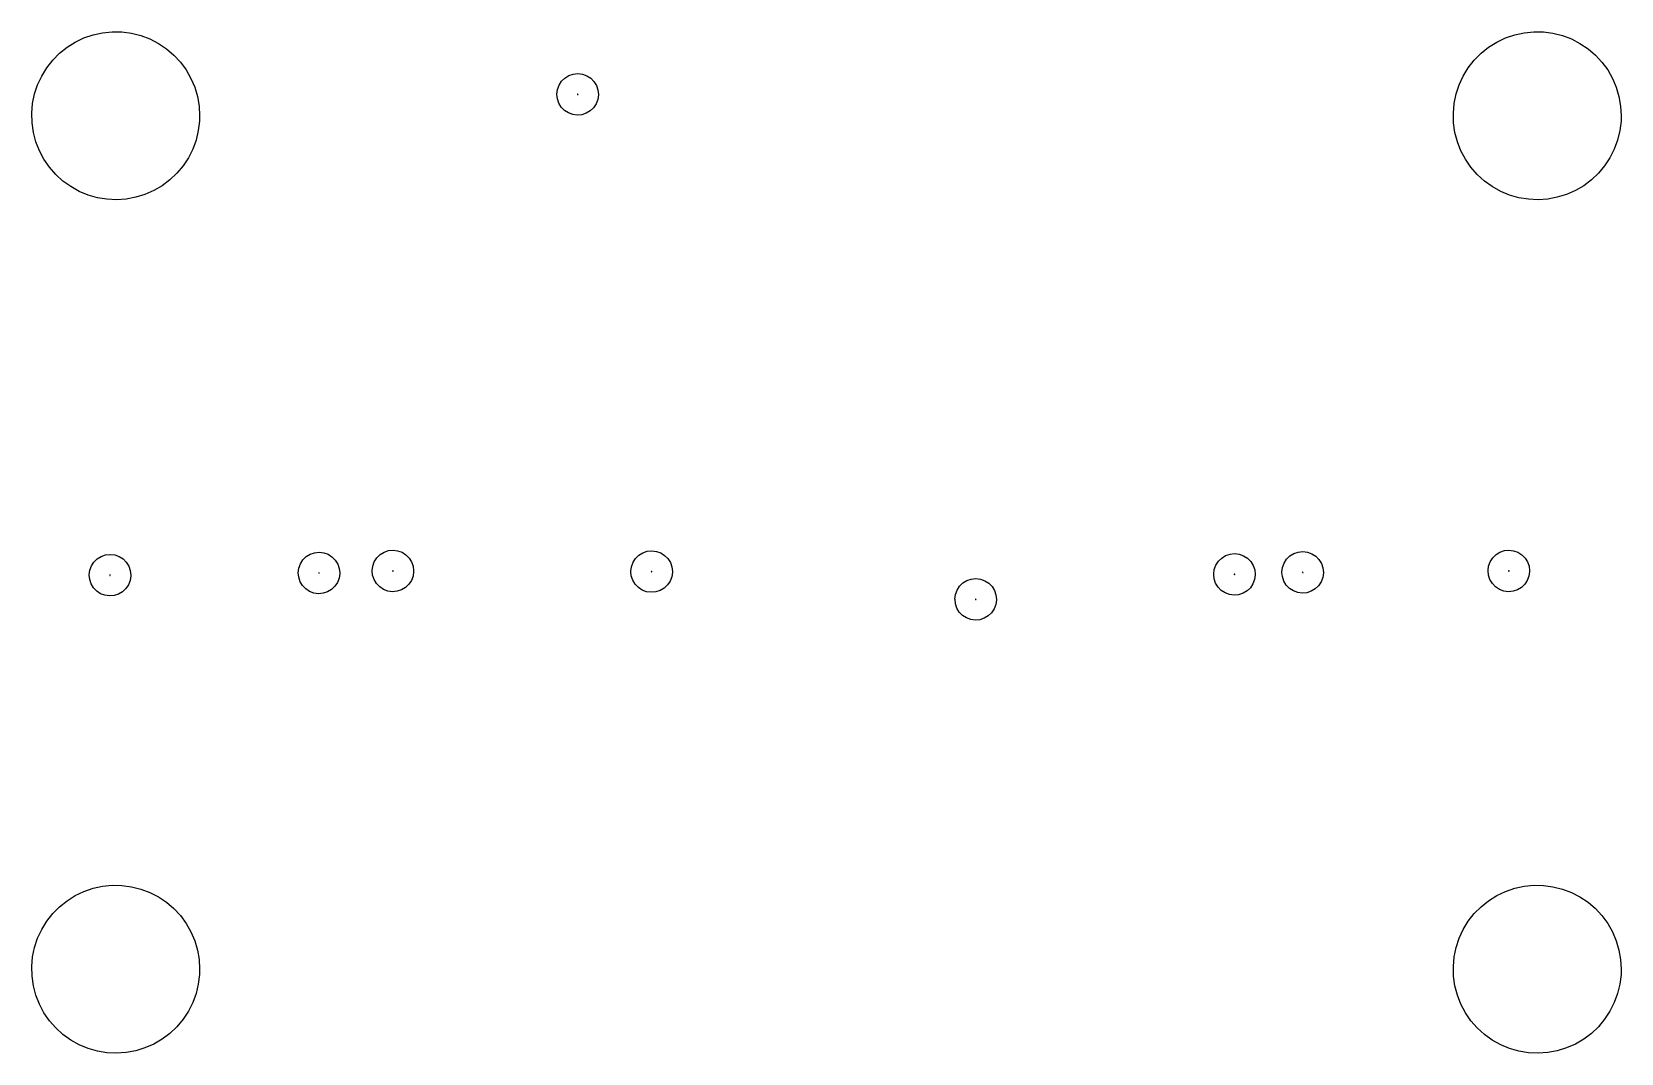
# Model space of a CAD drawing. Extents: x 0.29 to 2.53, y 0.33 to 1.77.
import ezdxf

# ---------------------------------------------------------------- set-up
doc = ezdxf.new("R2010")
doc.units = 0
doc.header["$MEASUREMENT"] = 0
doc.layers.add('BLACK', color=7, linetype='CONTINUOUS')

msp = doc.modelspace()

# ---------------------------------------------------------------- linework, layer by layer
at = {"layer": 'BLACK', "linetype": 'CONTINUOUS'}
for p, q in [((0.378238, 1.76376), (0.391524, 1.76666)), ((0.391524, 1.76666), (0.405054, 1.76801)), ((0.405054, 1.76801), (0.41865, 1.76779)), ((0.41865, 1.76779), (0.432132, 1.76602)), ((2.37824, 1.76376), (2.39152, 1.76666)), ((2.39152, 1.76666), (2.40505, 1.76801)), ((2.40505, 1.76801), (2.41865, 1.76779)), ((2.41865, 1.76779), (2.43213, 1.76602)), ((0.330969, 1.73777), (0.341581, 1.74627)), ((0.341581, 1.74627), (0.3531, 1.7535)), ((0.3531, 1.7535), (0.365373, 1.75935)), ((0.365373, 1.75935), (0.378238, 1.76376)), ((0.432132, 1.76602), (0.44532, 1.76271)), ((0.44532, 1.76271), (0.45804, 1.7579)), ((0.45804, 1.7579), (0.470123, 1.75166)), ((0.470123, 1.75166), (0.481409, 1.74408)), ((2.33097, 1.73777), (2.34158, 1.74627)), ((2.34158, 1.74627), (2.3531, 1.7535)), ((2.3531, 1.7535), (2.36537, 1.75935)), ((2.36537, 1.75935), (2.37824, 1.76376)), ((2.43213, 1.76602), (2.44532, 1.76271)), ((2.44532, 1.76271), (2.45804, 1.7579)), ((2.45804, 1.7579), (2.47012, 1.75166)), ((2.47012, 1.75166), (2.48141, 1.74408)), ((0.313014, 1.71741), (0.321404, 1.72811)), ((0.321404, 1.72811), (0.330969, 1.73777)), ((0.481409, 1.74408), (0.491749, 1.73525)), ((0.491749, 1.73525), (0.501006, 1.72529)), ((0.501006, 1.72529), (0.509056, 1.71433)), ((2.31301, 1.71741), (2.3214, 1.72811)), ((2.3214, 1.72811), (2.33097, 1.73777)), ((2.48141, 1.74408), (2.49175, 1.73525)), ((2.49175, 1.73525), (2.50101, 1.72529)), ((2.50101, 1.72529), (2.50906, 1.71433)), ((0.300184, 1.69348), (0.305909, 1.70581)), ((0.305909, 1.70581), (0.313014, 1.71741)), ((0.509056, 1.71433), (0.515793, 1.70252)), ((0.515793, 1.70252), (0.521128, 1.69001)), ((1.03737, 1.69846), (1.04202, 1.70301)), ((1.04202, 1.70301), (1.04757, 1.70642)), ((1.04757, 1.70642), (1.05373, 1.70852)), ((1.05373, 1.70852), (1.0602, 1.7092)), ((1.0602, 1.7092), (1.06667, 1.70843)), ((1.06667, 1.70843), (1.0728, 1.70624)), ((1.0728, 1.70624), (1.0783, 1.70276)), ((1.0783, 1.70276), (1.08288, 1.69814)), ((2.30018, 1.69348), (2.30591, 1.70581)), ((2.30591, 1.70581), (2.31301, 1.71741)), ((2.50906, 1.71433), (2.51579, 1.70252)), ((2.51579, 1.70252), (2.52113, 1.69001)), ((0.293157, 1.66725), (0.295914, 1.68057)), ((0.295914, 1.68057), (0.300184, 1.69348)), ((0.521128, 1.69001), (0.52499, 1.67697)), ((1.0308, 1.68041), (1.03162, 1.68687)), ((1.03084, 1.68), (1.0308, 1.68041)), ((1.03144, 1.67393), (1.03084, 1.68)), ((1.03162, 1.68687), (1.03385, 1.69298)), ((1.03385, 1.69298), (1.03737, 1.69846)), ((1.05969, 1.68031), (1.05957, 1.68)), ((1.05957, 1.68), (1.05969, 1.67969)), ((1.06, 1.68043), (1.05969, 1.68031)), ((1.05969, 1.67969), (1.06, 1.67957)), ((1.06031, 1.68031), (1.06, 1.68043)), ((1.06, 1.67957), (1.06031, 1.67969)), ((1.06043, 1.68), (1.06031, 1.68031)), ((1.06031, 1.67969), (1.06043, 1.68)), ((1.08288, 1.69814), (1.08633, 1.69262)), ((1.08633, 1.69262), (1.08847, 1.68647)), ((1.08919, 1.67918), (1.08828, 1.67274)), ((1.08847, 1.68647), (1.0892, 1.68)), ((1.0892, 1.68), (1.08919, 1.67918)), ((2.29316, 1.66725), (2.29591, 1.68057)), ((2.29591, 1.68057), (2.30018, 1.69348)), ((2.52113, 1.69001), (2.52499, 1.67697)), ((0.291948, 1.65371), (0.293157, 1.66725)), ((0.52499, 1.67697), (0.527327, 1.66358)), ((0.527327, 1.66358), (0.52811, 1.65)), ((1.03349, 1.66775), (1.03144, 1.67393)), ((1.03687, 1.66218), (1.03349, 1.66775)), ((1.04139, 1.6575), (1.03687, 1.66218)), ((1.04683, 1.65394), (1.04139, 1.6575)), ((1.07765, 1.65674), (1.07206, 1.65341)), ((1.08237, 1.66123), (1.07765, 1.65674)), ((1.08597, 1.66665), (1.08237, 1.66123)), ((1.08828, 1.67274), (1.08597, 1.66665)), ((2.29195, 1.65371), (2.29316, 1.66725)), ((2.52499, 1.67697), (2.52733, 1.66358)), ((2.52733, 1.66358), (2.52811, 1.65)), ((0.292304, 1.64012), (0.291948, 1.65371)), ((0.29422, 1.62665), (0.292304, 1.64012)), ((0.527877, 1.64258), (0.526244, 1.62908)), ((0.52811, 1.65), (0.527877, 1.64258)), ((1.05294, 1.65167), (1.04683, 1.65394)), ((1.05939, 1.65081), (1.05294, 1.65167)), ((1.06587, 1.6514), (1.05939, 1.65081)), ((1.07206, 1.65341), (1.06587, 1.6514)), ((2.2923, 1.64012), (2.29195, 1.65371)), ((2.29422, 1.62665), (2.2923, 1.64012)), ((2.52788, 1.64258), (2.52624, 1.62908)), ((2.52811, 1.65), (2.52788, 1.64258)), ((0.29767, 1.6135), (0.29422, 1.62665)), ((0.30261, 1.60083), (0.29767, 1.6135)), ((0.523069, 1.61586), (0.518396, 1.60309)), ((0.526244, 1.62908), (0.523069, 1.61586)), ((2.29767, 1.6135), (2.29422, 1.62665)), ((2.30261, 1.60083), (2.29767, 1.6135)), ((2.52307, 1.61586), (2.5184, 1.60309)), ((2.52624, 1.62908), (2.52307, 1.61586)), ((0.308973, 1.58882), (0.30261, 1.60083)), ((0.316675, 1.57761), (0.308973, 1.58882)), ((0.512286, 1.59094), (0.504821, 1.57958)), ((0.518396, 1.60309), (0.512286, 1.59094)), ((2.30897, 1.58882), (2.30261, 1.60083)), ((2.31667, 1.57761), (2.30897, 1.58882)), ((2.51229, 1.59094), (2.50482, 1.57958)), ((2.5184, 1.60309), (2.51229, 1.59094)), ((0.325613, 1.56736), (0.316675, 1.57761)), ((0.335671, 1.55821), (0.325613, 1.56736)), ((0.496099, 1.56915), (0.486235, 1.55979)), ((0.504821, 1.57958), (0.496099, 1.56915)), ((2.32561, 1.56736), (2.31667, 1.57761)), ((2.33567, 1.55821), (2.32561, 1.56736)), ((2.4961, 1.56915), (2.48624, 1.55979)), ((2.50482, 1.57958), (2.4961, 1.56915)), ((0.346713, 1.55028), (0.335671, 1.55821)), ((0.358595, 1.54366), (0.346713, 1.55028)), ((0.371157, 1.53846), (0.358595, 1.54366)), ((0.463621, 1.54476), (0.45117, 1.5393)), ((0.475361, 1.55162), (0.463621, 1.54476)), ((0.486235, 1.55979), (0.475361, 1.55162)), ((2.34671, 1.55028), (2.33567, 1.55821)), ((2.35859, 1.54366), (2.34671, 1.55028)), ((2.37116, 1.53846), (2.35859, 1.54366)), ((2.46362, 1.54476), (2.45117, 1.5393)), ((2.47536, 1.55162), (2.46362, 1.54476)), ((2.48624, 1.55979), (2.47536, 1.55162)), ((0.384235, 1.53473), (0.371157, 1.53846)), ((0.397654, 1.53254), (0.384235, 1.53473)), ((0.411237, 1.5319), (0.397654, 1.53254)), ((0.424803, 1.53282), (0.411237, 1.5319)), ((0.438173, 1.5353), (0.424803, 1.53282)), ((0.45117, 1.5393), (0.438173, 1.5353)), ((2.38424, 1.53473), (2.37116, 1.53846)), ((2.39765, 1.53254), (2.38424, 1.53473)), ((2.41124, 1.5319), (2.39765, 1.53254)), ((2.4248, 1.53282), (2.41124, 1.5319)), ((2.43817, 1.5353), (2.4248, 1.53282)), ((2.45117, 1.5393), (2.43817, 1.5353)), ((0.384023, 1.02701), (0.389567, 1.03042)), ((0.389567, 1.03042), (0.39573, 1.03252)), ((0.39573, 1.03252), (0.402204, 1.0332)), ((0.402204, 1.0332), (0.408668, 1.03243)), ((0.408668, 1.03243), (0.4148, 1.03024)), ((0.4148, 1.03024), (0.420297, 1.02676)), ((0.673372, 1.02556), (0.678023, 1.03011)), ((0.678023, 1.03011), (0.683567, 1.03352)), ((0.683567, 1.03352), (0.68973, 1.03562)), ((0.68973, 1.03562), (0.696204, 1.0363)), ((0.696204, 1.0363), (0.702668, 1.03553)), ((0.702668, 1.03553), (0.7088, 1.03334)), ((0.7088, 1.03334), (0.714297, 1.02986)), ((0.714297, 1.02986), (0.718884, 1.02524)), ((0.777372, 1.02846), (0.782023, 1.03301)), ((0.782023, 1.03301), (0.787567, 1.03642)), ((0.787567, 1.03642), (0.79373, 1.03852)), ((0.79373, 1.03852), (0.800204, 1.0392)), ((0.800204, 1.0392), (0.806668, 1.03843)), ((0.806668, 1.03843), (0.8128, 1.03624)), ((0.8128, 1.03624), (0.818297, 1.03276)), ((0.818297, 1.03276), (0.822884, 1.02814)), ((1.14137, 1.02756), (1.14602, 1.03211)), ((1.14602, 1.03211), (1.15157, 1.03552)), ((1.15157, 1.03552), (1.15773, 1.03762)), ((1.15773, 1.03762), (1.1642, 1.0383)), ((1.1642, 1.0383), (1.17067, 1.03753)), ((1.17067, 1.03753), (1.1768, 1.03534)), ((1.1768, 1.03534), (1.1823, 1.03186)), ((1.1823, 1.03186), (1.18688, 1.02724)), ((1.96602, 1.02811), (1.97157, 1.03152)), ((1.97157, 1.03152), (1.97773, 1.03362)), ((1.97773, 1.03362), (1.9842, 1.0343)), ((1.9842, 1.0343), (1.99067, 1.03353)), ((1.99067, 1.03353), (1.9968, 1.03134)), ((1.9968, 1.03134), (2.0023, 1.02786)), ((2.05737, 1.02646), (2.06202, 1.03101)), ((2.06202, 1.03101), (2.06757, 1.03442)), ((2.06757, 1.03442), (2.07373, 1.03652)), ((2.07373, 1.03652), (2.0802, 1.0372)), ((2.0802, 1.0372), (2.08667, 1.03643)), ((2.08667, 1.03643), (2.0928, 1.03424)), ((2.0928, 1.03424), (2.0983, 1.03076)), ((2.0983, 1.03076), (2.10288, 1.02614)), ((2.34737, 1.02846), (2.35202, 1.03301)), ((2.35202, 1.03301), (2.35757, 1.03642)), ((2.35757, 1.03642), (2.36373, 1.03852)), ((2.36373, 1.03852), (2.3702, 1.0392)), ((2.3702, 1.0392), (2.37667, 1.03843)), ((2.37667, 1.03843), (2.3828, 1.03624)), ((2.3828, 1.03624), (2.3883, 1.03276)), ((2.3883, 1.03276), (2.39288, 1.02814)), ((0.372803, 1.00441), (0.373619, 1.01087)), ((0.373619, 1.01087), (0.375845, 1.01698)), ((0.375845, 1.01698), (0.379372, 1.02246)), ((0.379372, 1.02246), (0.384023, 1.02701)), ((0.420297, 1.02676), (0.424884, 1.02214)), ((0.424884, 1.02214), (0.428334, 1.01662)), ((0.428334, 1.01662), (0.430474, 1.01047)), ((0.430474, 1.01047), (0.4312, 1.004)), ((0.666803, 1.00751), (0.667619, 1.01397)), ((0.666843, 1.0071), (0.666803, 1.00751)), ((0.667438, 1.00103), (0.666843, 1.0071)), ((0.667619, 1.01397), (0.669845, 1.02008)), ((0.669845, 1.02008), (0.673372, 1.02556)), ((0.695694, 1.00741), (0.695567, 1.0071)), ((0.695567, 1.0071), (0.695694, 1.00679)), ((0.696, 1.00753), (0.695694, 1.00741)), ((0.695694, 1.00679), (0.696, 1.00667)), ((0.696306, 1.00741), (0.696, 1.00753)), ((0.696, 1.00667), (0.696306, 1.00679)), ((0.696433, 1.0071), (0.696306, 1.00741)), ((0.696306, 1.00679), (0.696433, 1.0071)), ((0.718884, 1.02524), (0.722334, 1.01972)), ((0.722334, 1.01972), (0.724474, 1.01357)), ((0.725189, 1.00628), (0.724283, 0.999838)), ((0.724474, 1.01357), (0.7252, 1.0071)), ((0.7252, 1.0071), (0.725189, 1.00628)), ((0.770803, 1.01041), (0.771619, 1.01687)), ((0.770843, 1.01), (0.770803, 1.01041)), ((0.771438, 1.00393), (0.770843, 1.01)), ((0.771619, 1.01687), (0.773845, 1.02298)), ((0.773845, 1.02298), (0.777372, 1.02846)), ((0.799694, 1.01031), (0.799567, 1.01)), ((0.799567, 1.01), (0.799694, 1.00969)), ((0.8, 1.01043), (0.799694, 1.01031)), ((0.799694, 1.00969), (0.8, 1.00957)), ((0.800306, 1.01031), (0.8, 1.01043)), ((0.8, 1.00957), (0.800306, 1.00969)), ((0.800433, 1.01), (0.800306, 1.01031)), ((0.800306, 1.00969), (0.800433, 1.01)), ((0.822884, 1.02814), (0.826334, 1.02262)), ((0.826334, 1.02262), (0.828474, 1.01647)), ((0.829189, 1.00918), (0.828283, 1.00274)), ((0.828474, 1.01647), (0.8292, 1.01)), ((0.8292, 1.01), (0.829189, 1.00918)), ((1.1348, 1.00951), (1.13562, 1.01597)), ((1.13484, 1.0091), (1.1348, 1.00951)), ((1.13544, 1.00303), (1.13484, 1.0091)), ((1.13562, 1.01597), (1.13785, 1.02208)), ((1.13785, 1.02208), (1.14137, 1.02756)), ((1.16369, 1.00941), (1.16357, 1.0091)), ((1.16357, 1.0091), (1.16369, 1.00879)), ((1.164, 1.00953), (1.16369, 1.00941)), ((1.16369, 1.00879), (1.164, 1.00867)), ((1.16431, 1.00941), (1.164, 1.00953)), ((1.164, 1.00867), (1.16431, 1.00879)), ((1.16443, 1.0091), (1.16431, 1.00941)), ((1.16431, 1.00879), (1.16443, 1.0091)), ((1.18688, 1.02724), (1.19033, 1.02172)), ((1.19033, 1.02172), (1.19247, 1.01557)), ((1.19319, 1.00828), (1.19228, 1.00184)), ((1.19247, 1.01557), (1.1932, 1.0091)), ((1.1932, 1.0091), (1.19319, 1.00828)), ((1.9548, 1.00551), (1.95562, 1.01197)), ((1.95562, 1.01197), (1.95785, 1.01808)), ((1.95785, 1.01808), (1.96137, 1.02356)), ((1.96137, 1.02356), (1.96602, 1.02811)), ((2.0023, 1.02786), (2.00688, 1.02324)), ((2.00688, 1.02324), (2.01033, 1.01772)), ((2.01033, 1.01772), (2.01247, 1.01157)), ((2.01247, 1.01157), (2.0132, 1.0051)), ((2.0508, 1.00841), (2.05162, 1.01487)), ((2.05084, 1.008), (2.0508, 1.00841)), ((2.05144, 1.00193), (2.05084, 1.008)), ((2.05162, 1.01487), (2.05385, 1.02098)), ((2.05385, 1.02098), (2.05737, 1.02646)), ((2.07969, 1.00831), (2.07957, 1.008)), ((2.07957, 1.008), (2.07969, 1.00769)), ((2.08, 1.00843), (2.07969, 1.00831)), ((2.07969, 1.00769), (2.08, 1.00757)), ((2.08031, 1.00831), (2.08, 1.00843)), ((2.08, 1.00757), (2.08031, 1.00769)), ((2.08043, 1.008), (2.08031, 1.00831)), ((2.08031, 1.00769), (2.08043, 1.008)), ((2.10288, 1.02614), (2.10633, 1.02062)), ((2.10633, 1.02062), (2.10847, 1.01447)), ((2.10919, 1.00718), (2.10828, 1.00074)), ((2.10847, 1.01447), (2.1092, 1.008)), ((2.1092, 1.008), (2.10919, 1.00718)), ((2.3408, 1.01041), (2.34162, 1.01687)), ((2.34084, 1.01), (2.3408, 1.01041)), ((2.34144, 1.00393), (2.34084, 1.01)), ((2.34162, 1.01687), (2.34385, 1.02298)), ((2.34385, 1.02298), (2.34737, 1.02846)), ((2.36969, 1.01031), (2.36957, 1.01)), ((2.36957, 1.01), (2.36969, 1.00969)), ((2.37, 1.01043), (2.36969, 1.01031)), ((2.36969, 1.00969), (2.37, 1.00957)), ((2.37031, 1.01031), (2.37, 1.01043)), ((2.37, 1.00957), (2.37031, 1.00969)), ((2.37043, 1.01), (2.37031, 1.01031)), ((2.37031, 1.00969), (2.37043, 1.01)), ((2.39288, 1.02814), (2.39633, 1.02262)), ((2.39633, 1.02262), (2.39847, 1.01647)), ((2.39919, 1.00918), (2.39828, 1.00274)), ((2.39847, 1.01647), (2.3992, 1.01)), ((2.3992, 1.01), (2.39919, 1.00918)), ((0.372843, 1.004), (0.372803, 1.00441)), ((0.373438, 0.997929), (0.372843, 1.004)), ((0.375493, 0.991752), (0.373438, 0.997929)), ((0.378865, 0.986184), (0.375493, 0.991752)), ((0.383387, 0.981501), (0.378865, 0.986184)), ((0.401694, 1.00431), (0.401567, 1.004)), ((0.401567, 1.004), (0.401694, 1.00369)), ((0.402, 1.00443), (0.401694, 1.00431)), ((0.401694, 1.00369), (0.402, 1.00357)), ((0.402306, 1.00431), (0.402, 1.00443)), ((0.402, 1.00357), (0.402306, 1.00369)), ((0.402433, 1.004), (0.402306, 1.00431)), ((0.402306, 1.00369), (0.402433, 1.004)), ((0.424369, 0.985231), (0.419654, 0.980741)), ((0.427971, 0.990653), (0.424369, 0.985231)), ((0.430283, 0.996738), (0.427971, 0.990653)), ((0.431189, 1.00318), (0.430283, 0.996738)), ((0.4312, 1.004), (0.431189, 1.00318)), ((0.669493, 0.994852), (0.667438, 1.00103)), ((0.672865, 0.989284), (0.669493, 0.994852)), ((0.677387, 0.984601), (0.672865, 0.989284)), ((0.682834, 0.981036), (0.677387, 0.984601)), ((0.718369, 0.988331), (0.713654, 0.983841)), ((0.721971, 0.993753), (0.718369, 0.988331)), ((0.724283, 0.999838), (0.721971, 0.993753)), ((0.773493, 0.997752), (0.771438, 1.00393)), ((0.776865, 0.992184), (0.773493, 0.997752)), ((0.781387, 0.987501), (0.776865, 0.992184)), ((0.786834, 0.983936), (0.781387, 0.987501)), ((0.792936, 0.981667), (0.786834, 0.983936)), ((0.817654, 0.986741), (0.812063, 0.983408)), ((0.822369, 0.991231), (0.817654, 0.986741)), ((0.825971, 0.996653), (0.822369, 0.991231)), ((0.828283, 1.00274), (0.825971, 0.996653)), ((1.13749, 0.996852), (1.13544, 1.00303)), ((1.14087, 0.991284), (1.13749, 0.996852)), ((1.14539, 0.986601), (1.14087, 0.991284)), ((1.15083, 0.983036), (1.14539, 0.986601)), ((1.18165, 0.985841), (1.17606, 0.982508)), ((1.18637, 0.990331), (1.18165, 0.985841)), ((1.18997, 0.995753), (1.18637, 0.990331)), ((1.19228, 1.00184), (1.18997, 0.995753)), ((1.59385, 0.982983), (1.59737, 0.988455)), ((1.59737, 0.988455), (1.60202, 0.99301)), ((1.60202, 0.99301), (1.60757, 0.996421)), ((1.60757, 0.996421), (1.61373, 0.998519)), ((1.61373, 0.998519), (1.6202, 0.999199)), ((1.6202, 0.999199), (1.62667, 0.998429)), ((1.62667, 0.998429), (1.6328, 0.996245)), ((1.6328, 0.996245), (1.6383, 0.992757)), ((1.6383, 0.992757), (1.64288, 0.988138)), ((1.64288, 0.988138), (1.64633, 0.982617)), ((1.95484, 1.0051), (1.9548, 1.00551)), ((1.95544, 0.999029), (1.95484, 1.0051)), ((1.95749, 0.992852), (1.95544, 0.999029)), ((1.96087, 0.987284), (1.95749, 0.992852)), ((1.96539, 0.982601), (1.96087, 0.987284)), ((1.98369, 1.00541), (1.98357, 1.0051)), ((1.98357, 1.0051), (1.98369, 1.00479)), ((1.984, 1.00553), (1.98369, 1.00541)), ((1.98369, 1.00479), (1.984, 1.00467)), ((1.98431, 1.00541), (1.984, 1.00553)), ((1.984, 1.00467), (1.98431, 1.00479)), ((1.98443, 1.0051), (1.98431, 1.00541)), ((1.98431, 1.00479), (1.98443, 1.0051)), ((2.00637, 0.986331), (2.00165, 0.981841)), ((2.00997, 0.991753), (2.00637, 0.986331)), ((2.01228, 0.997838), (2.00997, 0.991753)), ((2.01319, 1.00428), (2.01228, 0.997838)), ((2.0132, 1.0051), (2.01319, 1.00428)), ((2.05349, 0.995752), (2.05144, 1.00193)), ((2.05687, 0.990184), (2.05349, 0.995752)), ((2.06139, 0.985501), (2.05687, 0.990184)), ((2.06683, 0.981936), (2.06139, 0.985501)), ((2.09765, 0.984741), (2.09206, 0.981408)), ((2.10237, 0.989231), (2.09765, 0.984741)), ((2.10597, 0.994653), (2.10237, 0.989231)), ((2.10828, 1.00074), (2.10597, 0.994653)), ((2.34349, 0.997752), (2.34144, 1.00393)), ((2.34687, 0.992184), (2.34349, 0.997752)), ((2.35139, 0.987501), (2.34687, 0.992184)), ((2.35683, 0.983936), (2.35139, 0.987501)), ((2.36294, 0.981667), (2.35683, 0.983936)), ((2.38765, 0.986741), (2.38206, 0.983408)), ((2.39237, 0.991231), (2.38765, 0.986741)), ((2.39597, 0.996653), (2.39237, 0.991231)), ((2.39828, 1.00274), (2.39597, 0.996653)), ((0.388834, 0.977936), (0.383387, 0.981501)), ((0.394936, 0.975667), (0.388834, 0.977936)), ((0.401388, 0.974806), (0.394936, 0.975667)), ((0.407871, 0.975396), (0.401388, 0.974806)), ((0.414063, 0.977408), (0.407871, 0.975396)), ((0.419654, 0.980741), (0.414063, 0.977408)), ((0.688936, 0.978767), (0.682834, 0.981036)), ((0.695388, 0.977906), (0.688936, 0.978767)), ((0.701871, 0.978496), (0.695388, 0.977906)), ((0.708063, 0.980508), (0.701871, 0.978496)), ((0.713654, 0.983841), (0.708063, 0.980508)), ((0.799388, 0.980806), (0.792936, 0.981667)), ((0.805871, 0.981396), (0.799388, 0.980806)), ((0.812063, 0.983408), (0.805871, 0.981396)), ((1.15694, 0.980767), (1.15083, 0.983036)), ((1.16339, 0.979906), (1.15694, 0.980767)), ((1.16987, 0.980496), (1.16339, 0.979906)), ((1.17606, 0.982508), (1.16987, 0.980496)), ((1.5908, 0.970408), (1.59162, 0.976866)), ((1.59084, 0.97), (1.5908, 0.970408)), ((1.59144, 0.963929), (1.59084, 0.97)), ((1.59349, 0.957752), (1.59144, 0.963929)), ((1.59162, 0.976866), (1.59385, 0.982983)), ((1.61969, 0.970306), (1.61957, 0.97)), ((1.61957, 0.97), (1.61969, 0.969694)), ((1.62, 0.970433), (1.61969, 0.970306)), ((1.61969, 0.969694), (1.62, 0.969567)), ((1.62031, 0.970306), (1.62, 0.970433)), ((1.62, 0.969567), (1.62031, 0.969694)), ((1.62043, 0.97), (1.62031, 0.970306)), ((1.62031, 0.969694), (1.62043, 0.97)), ((1.64828, 0.962738), (1.64597, 0.956653)), ((1.64633, 0.982617), (1.64847, 0.976469)), ((1.64919, 0.969185), (1.64828, 0.962738)), ((1.64847, 0.976469), (1.6492, 0.97)), ((1.6492, 0.97), (1.64919, 0.969185)), ((1.97083, 0.979036), (1.96539, 0.982601)), ((1.97694, 0.976767), (1.97083, 0.979036)), ((1.98339, 0.975906), (1.97694, 0.976767)), ((1.98987, 0.976496), (1.98339, 0.975906)), ((1.99606, 0.978508), (1.98987, 0.976496)), ((2.00165, 0.981841), (1.99606, 0.978508)), ((2.07294, 0.979667), (2.06683, 0.981936)), ((2.07939, 0.978806), (2.07294, 0.979667)), ((2.08587, 0.979396), (2.07939, 0.978806)), ((2.09206, 0.981408), (2.08587, 0.979396)), ((2.36939, 0.980806), (2.36294, 0.981667)), ((2.37587, 0.981396), (2.36939, 0.980806)), ((2.38206, 0.983408), (2.37587, 0.981396)), ((1.59687, 0.952184), (1.59349, 0.957752)), ((1.60139, 0.947501), (1.59687, 0.952184)), ((1.60683, 0.943936), (1.60139, 0.947501)), ((1.61294, 0.941667), (1.60683, 0.943936)), ((1.61939, 0.940806), (1.61294, 0.941667)), ((1.62587, 0.941396), (1.61939, 0.940806)), ((1.63206, 0.943408), (1.62587, 0.941396)), ((1.63765, 0.946741), (1.63206, 0.943408)), ((1.64237, 0.951231), (1.63765, 0.946741)), ((1.64597, 0.956653), (1.64237, 0.951231)), ((0.3531, 0.553501), (0.365373, 0.559355)), ((0.365373, 0.559355), (0.378238, 0.563759)), ((0.378238, 0.563759), (0.391524, 0.566656)), ((0.391524, 0.566656), (0.405054, 0.568007)), ((0.405054, 0.568007), (0.41865, 0.567793)), ((0.41865, 0.567793), (0.432132, 0.566018)), ((0.432132, 0.566018), (0.44532, 0.562706)), ((0.44532, 0.562706), (0.45804, 0.557899)), ((2.3531, 0.553501), (2.36537, 0.559355)), ((2.36537, 0.559355), (2.37824, 0.563759)), ((2.37824, 0.563759), (2.39152, 0.566656)), ((2.39152, 0.566656), (2.40505, 0.568007)), ((2.40505, 0.568007), (2.41865, 0.567793)), ((2.41865, 0.567793), (2.43213, 0.566018)), ((2.43213, 0.566018), (2.44532, 0.562706)), ((2.44532, 0.562706), (2.45804, 0.557899)), ((0.321404, 0.528108), (0.330969, 0.537773)), ((0.330969, 0.537773), (0.341581, 0.546275)), ((0.341581, 0.546275), (0.3531, 0.553501)), ((0.45804, 0.557899), (0.470123, 0.551662)), ((0.470123, 0.551662), (0.481409, 0.544078)), ((0.481409, 0.544078), (0.491749, 0.535247)), ((2.3214, 0.528108), (2.33097, 0.537773)), ((2.33097, 0.537773), (2.34158, 0.546275)), ((2.34158, 0.546275), (2.3531, 0.553501)), ((2.45804, 0.557899), (2.47012, 0.551662)), ((2.47012, 0.551662), (2.48141, 0.544078)), ((2.48141, 0.544078), (2.49175, 0.535247)), ((0.305909, 0.505813), (0.313014, 0.517407)), ((0.313014, 0.517407), (0.321404, 0.528108)), ((0.491749, 0.535247), (0.501006, 0.525286)), ((0.501006, 0.525286), (0.509056, 0.514327)), ((0.509056, 0.514327), (0.515793, 0.502516)), ((2.30591, 0.505813), (2.31301, 0.517407)), ((2.31301, 0.517407), (2.3214, 0.528108)), ((2.49175, 0.535247), (2.50101, 0.525286)), ((2.50101, 0.525286), (2.50906, 0.514327)), ((2.50906, 0.514327), (2.51579, 0.502516)), ((0.295914, 0.480569), (0.300184, 0.493479)), ((0.300184, 0.493479), (0.305909, 0.505813)), ((0.515793, 0.502516), (0.521128, 0.490008)), ((2.29591, 0.480569), (2.30018, 0.493479)), ((2.30018, 0.493479), (2.30591, 0.505813)), ((2.51579, 0.502516), (2.52113, 0.490008)), ((0.293157, 0.467254), (0.295914, 0.480569)), ((0.521128, 0.490008), (0.52499, 0.476971)), ((0.52499, 0.476971), (0.527327, 0.463575)), ((2.29316, 0.467254), (2.29591, 0.480569)), ((2.52113, 0.490008), (2.52499, 0.476971)), ((2.52499, 0.476971), (2.52733, 0.463575)), ((0.291948, 0.45371), (0.293157, 0.467254)), ((0.292304, 0.440117), (0.291948, 0.45371)), ((0.527327, 0.463575), (0.52811, 0.45)), ((0.52811, 0.45), (0.527877, 0.442584)), ((2.29195, 0.45371), (2.29316, 0.467254)), ((2.2923, 0.440117), (2.29195, 0.45371)), ((2.52733, 0.463575), (2.52811, 0.45)), ((2.52811, 0.45), (2.52788, 0.442584)), ((0.29422, 0.426655), (0.292304, 0.440117)), ((0.29767, 0.413502), (0.29422, 0.426655)), ((0.526244, 0.429084), (0.523069, 0.415862)), ((0.527877, 0.442584), (0.526244, 0.429084)), ((2.29422, 0.426655), (2.2923, 0.440117)), ((2.29767, 0.413502), (2.29422, 0.426655)), ((2.52624, 0.429084), (2.52307, 0.415862)), ((2.52788, 0.442584), (2.52624, 0.429084)), ((0.30261, 0.400833), (0.29767, 0.413502)), ((0.518396, 0.403093), (0.512286, 0.390945)), ((0.523069, 0.415862), (0.518396, 0.403093)), ((2.30261, 0.400833), (2.29767, 0.413502)), ((2.5184, 0.403093), (2.51229, 0.390945)), ((2.52307, 0.415862), (2.5184, 0.403093)), ((0.308973, 0.388816), (0.30261, 0.400833)), ((0.316675, 0.377609), (0.308973, 0.388816)), ((0.512286, 0.390945), (0.504821, 0.37958)), ((2.30897, 0.388816), (2.30261, 0.400833)), ((2.31667, 0.377609), (2.30897, 0.388816)), ((2.51229, 0.390945), (2.50482, 0.37958)), ((0.325613, 0.367363), (0.316675, 0.377609)), ((0.335671, 0.358211), (0.325613, 0.367363)), ((0.346713, 0.350276), (0.335671, 0.358211)), ((0.486235, 0.359788), (0.475361, 0.351623)), ((0.496099, 0.369148), (0.486235, 0.359788)), ((0.504821, 0.37958), (0.496099, 0.369148)), ((2.32561, 0.367363), (2.31667, 0.377609)), ((2.33567, 0.358211), (2.32561, 0.367363)), ((2.34671, 0.350276), (2.33567, 0.358211)), ((2.48624, 0.359788), (2.47536, 0.351623)), ((2.4961, 0.369148), (2.48624, 0.359788)), ((2.50482, 0.37958), (2.4961, 0.369148)), ((0.358595, 0.343663), (0.346713, 0.350276)), ((0.371157, 0.338459), (0.358595, 0.343663)), ((0.384235, 0.334734), (0.371157, 0.338459)), ((0.45117, 0.339297), (0.438173, 0.335299)), ((0.463621, 0.344763), (0.45117, 0.339297)), ((0.475361, 0.351623), (0.463621, 0.344763)), ((2.35859, 0.343663), (2.34671, 0.350276)), ((2.37116, 0.338459), (2.35859, 0.343663)), ((2.38424, 0.334734), (2.37116, 0.338459)), ((2.45117, 0.339297), (2.43817, 0.335299)), ((2.46362, 0.344763), (2.45117, 0.339297)), ((2.47536, 0.351623), (2.46362, 0.344763)), ((0.397654, 0.332537), (0.384235, 0.334734)), ((0.411237, 0.331896), (0.397654, 0.332537)), ((0.424803, 0.332821), (0.411237, 0.331896)), ((0.438173, 0.335299), (0.424803, 0.332821)), ((2.39765, 0.332537), (2.38424, 0.334734)), ((2.41124, 0.331896), (2.39765, 0.332537)), ((2.4248, 0.332821), (2.41124, 0.331896)), ((2.43817, 0.335299), (2.4248, 0.332821))]:
    msp.add_line(p, q, dxfattribs=at)

doc.saveas('drawing.dxf')
